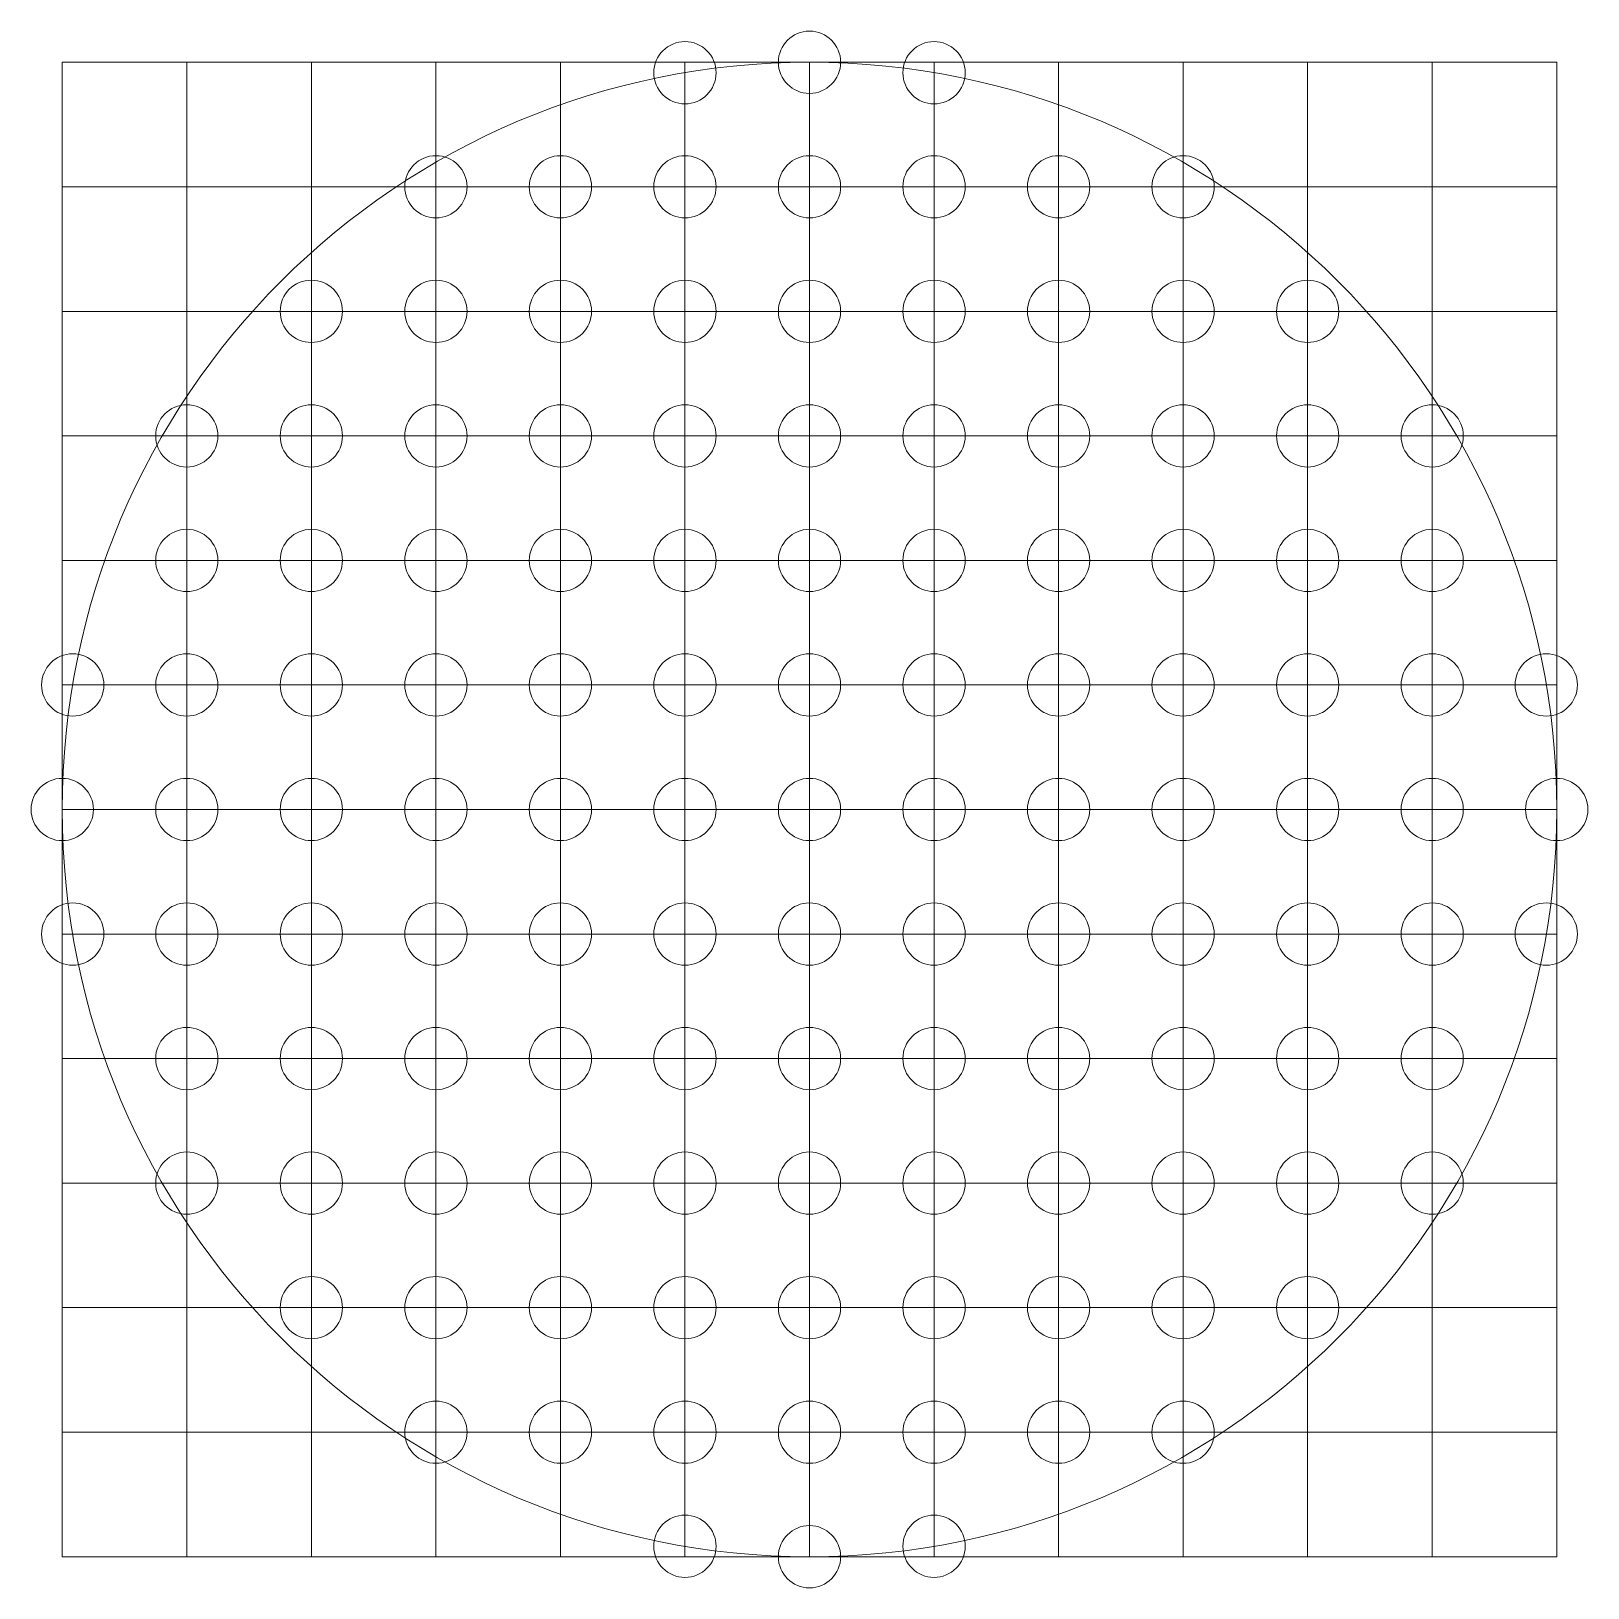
# Model space of a CAD drawing. Header units: inches. Extents: x -1.56 to 1.56, y -1.56 to 1.56.
import ezdxf

# ---------------------------------------------------------------- set-up
doc = ezdxf.new("R2010")
doc.units = ezdxf.units.IN
doc.layers.get('0').update_dxf_attribs({"linetype": 'CONTINUOUS', "lineweight": 0})

msp = doc.modelspace()

# ---------------------------------------------------------------- linework, layer by layer
for p, q in [((-1.5, 1.25), (-1.5, 1.5)), ((-1.5, 0), (-1.5, 1.5)), ((1.5, 1.5), (-1.5, 1.5)), ((-1.25, -1.5), (-1.25, 1.5)), ((-1, -1.5), (-1, 1.5)), ((-0.75, -1.5), (-0.75, 1.5)), ((-0.5, -1.5), (-0.5, 1.5)), ((-0.25, -1.5), (-0.25, 1.5)), ((0, 0), (0, 1.5)), ((0.25, -1.5), (0.25, 1.5)), ((0.5, -1.5), (0.5, 1.5)), ((0.75, -1.5), (0.75, 1.5)), ((1, -1.5), (1, 1.5)), ((1.25, -1.5), (1.25, 1.5)), ((1.5, 0), (1.5, 1.5)), ((-1.5, 1), (-1.5, 1.25)), ((-1.5, 1.25), (1.5, 1.25)), ((-1.5, 0.75), (-1.5, 1)), ((-1.5, 1), (1.5, 1)), ((-1.5, 0.5), (-1.5, 0.75)), ((-1.5, 0.75), (1.5, 0.75)), ((-1.5, 0.25), (-1.5, 0.5)), ((-1.5, 0.5), (1.5, 0.5)), ((-1.5, 0), (-1.5, 0.25)), ((-1.5, 0.25), (1.5, 0.25)), ((0, 0), (-1.5, 0)), ((-1.5, 0), (-1.5, -1.5)), ((-1.5, -0.25), (-1.5, 0)), ((0, 0), (1.5, 0)), ((0, 0), (0, -1.5)), ((1.5, 0), (1.5, -1.5)), ((-1.5, -0.5), (-1.5, -0.25)), ((-1.5, -0.25), (1.5, -0.25)), ((-1.5, -0.75), (-1.5, -0.5)), ((-1.5, -0.5), (1.5, -0.5)), ((-1.5, -1), (-1.5, -0.75)), ((-1.5, -0.75), (1.5, -0.75)), ((-1.5, -1.25), (-1.5, -1)), ((-1.5, -1), (1.5, -1)), ((-1.5, -1.5), (-1.5, -1.25)), ((-1.5, -1.25), (1.5, -1.25)), ((-1.5, -1.5), (1.5, -1.5)), ((-1.5, -1.5), (-1.25, -1.5)), ((-1.25, -1.5), (-1, -1.5)), ((-1, -1.5), (-0.75, -1.5)), ((-0.75, -1.5), (-0.5, -1.5)), ((-0.5, -1.5), (-0.25, -1.5)), ((-0.25, -1.5), (0, -1.5)), ((0, -1.5), (0.25, -1.5)), ((0.25, -1.5), (0.5, -1.5)), ((0.5, -1.5), (0.75, -1.5)), ((0.75, -1.5), (1, -1.5)), ((1, -1.5), (1.25, -1.5)), ((1.25, -1.5), (1.5, -1.5))]:
    msp.add_line(p, q)
for centre, radius in [((-0.25, 1.479), 0.0625), ((0, 1.5), 0.0625), ((0.25, 1.479), 0.0625), ((0, 0), 1.5), ((-0.75, 1.25), 0.0625), ((-0.5, 1.25), 0.0625), ((-0.25, 1.25), 0.0625), ((0, 1.25), 0.0625), ((0.25, 1.25), 0.0625), ((0.5, 1.25), 0.0625), ((0.75, 1.25), 0.0625), ((-1, 1), 0.0625), ((-0.75, 1), 0.0625), ((-0.5, 1), 0.0625), ((-0.25, 1), 0.0625), ((0, 1), 0.0625), ((0.25, 1), 0.0625), ((0.5, 1), 0.0625), ((0.75, 1), 0.0625), ((1, 1), 0.0625), ((-1.25, 0.75), 0.0625), ((-1, 0.75), 0.0625), ((-0.75, 0.75), 0.0625), ((-0.5, 0.75), 0.0625), ((-0.25, 0.75), 0.0625), ((0, 0.75), 0.0625), ((0.25, 0.75), 0.0625), ((0.5, 0.75), 0.0625), ((0.75, 0.75), 0.0625), ((1, 0.75), 0.0625), ((1.25, 0.75), 0.0625), ((-1.25, 0.5), 0.0625), ((-1, 0.5), 0.0625), ((-0.75, 0.5), 0.0625), ((-0.5, 0.5), 0.0625), ((-0.25, 0.5), 0.0625), ((0, 0.5), 0.0625), ((0.25, 0.5), 0.0625), ((0.5, 0.5), 0.0625), ((0.75, 0.5), 0.0625), ((1, 0.5), 0.0625), ((1.25, 0.5), 0.0625), ((-1.479, 0.25), 0.0625), ((-1.25, 0.25), 0.0625), ((-1, 0.25), 0.0625), ((-0.75, 0.25), 0.0625), ((-0.5, 0.25), 0.0625), ((-0.25, 0.25), 0.0625), ((0, 0.25), 0.0625), ((0.25, 0.25), 0.0625), ((0.5, 0.25), 0.0625), ((0.75, 0.25), 0.0625), ((1, 0.25), 0.0625), ((1.25, 0.25), 0.0625), ((1.479, 0.25), 0.0625), ((-1.5, 0), 0.0625), ((-1.25, 0), 0.0625), ((-1, 0), 0.0625), ((-0.75, 0), 0.0625), ((-0.5, 0), 0.0625), ((-0.25, 0), 0.0625), ((0, 0), 0.0625), ((0.25, 0), 0.0625), ((0.5, 0), 0.0625), ((0.75, 0), 0.0625), ((1, 0), 0.0625), ((1.25, 0), 0.0625), ((1.5, 0), 0.0625), ((-1.479, -0.25), 0.0625), ((-1.25, -0.25), 0.0625), ((-1, -0.25), 0.0625), ((-0.75, -0.25), 0.0625), ((-0.5, -0.25), 0.0625), ((-0.25, -0.25), 0.0625), ((0, -0.25), 0.0625), ((0.25, -0.25), 0.0625), ((0.5, -0.25), 0.0625), ((0.75, -0.25), 0.0625), ((1, -0.25), 0.0625), ((1.25, -0.25), 0.0625), ((1.479, -0.25), 0.0625), ((-1.25, -0.5), 0.0625), ((-1, -0.5), 0.0625), ((-0.75, -0.5), 0.0625), ((-0.5, -0.5), 0.0625), ((-0.25, -0.5), 0.0625), ((0, -0.5), 0.0625), ((0.25, -0.5), 0.0625), ((0.5, -0.5), 0.0625), ((0.75, -0.5), 0.0625), ((1, -0.5), 0.0625), ((1.25, -0.5), 0.0625), ((-1.25, -0.75), 0.0625), ((-1, -0.75), 0.0625), ((-0.75, -0.75), 0.0625), ((-0.5, -0.75), 0.0625), ((-0.25, -0.75), 0.0625), ((0, -0.75), 0.0625), ((0.25, -0.75), 0.0625), ((0.5, -0.75), 0.0625), ((0.75, -0.75), 0.0625), ((1, -0.75), 0.0625), ((1.25, -0.75), 0.0625), ((-1, -1), 0.0625), ((-0.75, -1), 0.0625), ((-0.5, -1), 0.0625), ((-0.25, -1), 0.0625), ((0, -1), 0.0625), ((0.25, -1), 0.0625), ((0.5, -1), 0.0625), ((0.75, -1), 0.0625), ((1, -1), 0.0625), ((-0.75, -1.25), 0.0625), ((-0.5, -1.25), 0.0625), ((-0.25, -1.25), 0.0625), ((0, -1.25), 0.0625), ((0.25, -1.25), 0.0625), ((0.5, -1.25), 0.0625), ((0.75, -1.25), 0.0625), ((-0.25, -1.479), 0.0625), ((0.25, -1.479), 0.0625), ((0, -1.5), 0.0625)]:
    msp.add_circle(centre, radius)

doc.saveas('drawing.dxf')
